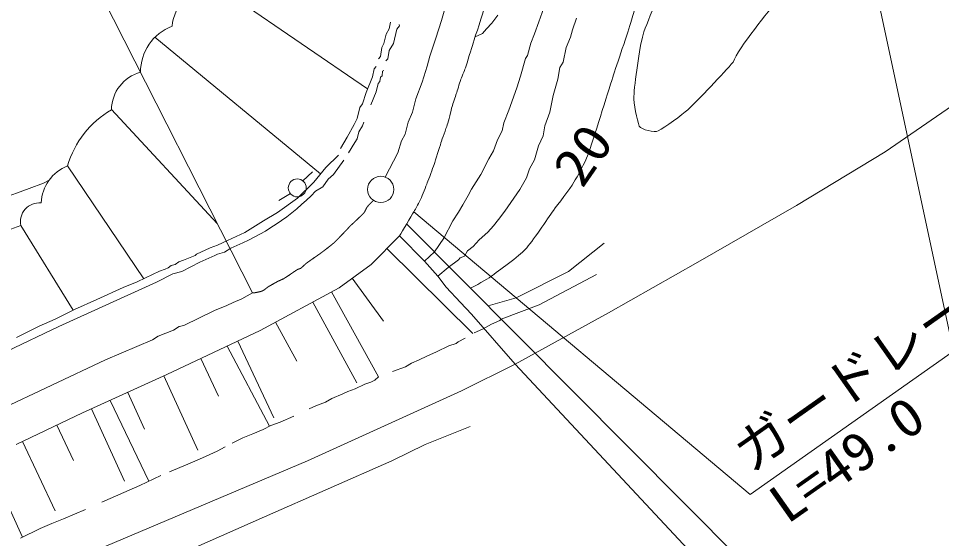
# Model space of a CAD drawing. Units: millimetres, scale not verified. Extents: x 40000 to 680000, y 20000 to 380000.
# Drawn here: x 145030 to 206381, y 262928 to 297494 of the extents above; entities that cross this region are included whole.
import ezdxf
from ezdxf.enums import TextEntityAlignment as Align

# ---------------------------------------------------------------- set-up
doc = ezdxf.new("R2010")
doc.units = ezdxf.units.MM
doc.header["$LTSCALE"] = 1000
doc.linetypes.add('CHAIN', pattern=[18.5, 12, -1.5, 3.5, -1.5])
for name, color, linetype, lineweight in [('M-BGD', 7, 'Continuous', 13), ('M-BMK', 2, 'CHAIN', 13), ('M-WORK', 1, 'Continuous', 13)]:
    doc.layers.add(name, color=color, linetype=linetype, lineweight=lineweight)
doc.styles.add('ＭＳ ゴシック', font='')
doc.styles.get('ＭＳ ゴシック').set_extended_font_data('MS Gothic')

msp = doc.modelspace()

# ---------------------------------------------------------------- linework, layer by layer
at = {"layer": 'M-BGD'}
msp.add_circle((169110, 286130), 873, dxfattribs=at)
at = {"layer": 'M-BMK'}
for points in [[(179271, 316230), (179070, 315575), (178645, 314197), (178455, 313826), (177708, 311683), (176325, 307535), (175212, 304059), (174452, 301664), (174076, 300414), (173636, 299192), (173421, 298290), (173139, 297368), (172776, 296178), (172368, 294984), (172192, 294329), (171863, 293268), (171449, 292141), (171221, 291260), (170931, 290600), (170732, 289796), (170480, 289350), (170243, 288567), (169412, 286949)], [(143033, 271149), (150817, 274806), (153944, 276145), (154324, 276383), (155324, 276787), (155715, 277014), (156013, 277096), (158063, 278080), (158873, 278415), (159308, 278607), (159877, 278860), (160588, 279248)]]:
    msp.add_lwpolyline(points, dxfattribs=at)
msp.add_open_spline([(160588, 279248), (160721, 279252), (161116, 279333), (161240, 279382), (161331, 279418), (161559, 279613), (161642, 279665), (161768, 279742), (162155, 279959), (162286, 280028), (162362, 280068), (162604, 280166), (162678, 280211), (162819, 280294), (163222, 280575), (163358, 280666), (163401, 280695), (163531, 280783), (163577, 280807), (163621, 280830), (163766, 280870), (163807, 280898), (163879, 280949), (164060, 281144), (164131, 281197), (164326, 281345), (164935, 281757), (165131, 281903), (165314, 282038), (165857, 282450), (166023, 282604), (166251, 282814), (166882, 283498), (167101, 283718), (167277, 283893), (167829, 284393), (167994, 284578), (168050, 284642), (168146, 284884), (168197, 284951), (168273, 285050), (168533, 285321), (168628, 285402)], degree=3, knots=[0, 0, 0, 0, 1, 1, 1, 2, 2, 2, 3, 3, 3, 4, 4, 4, 5, 5, 5, 6, 6, 6, 7, 7, 7, 8, 8, 8, 9, 9, 9, 10, 10, 10, 11, 11, 11, 12, 12, 12, 13, 13, 13, 14, 14, 14, 14], dxfattribs=at)
at = {"layer": 'M-WORK'}
for p, q in [((197908, 318652), (207167, 275373)), ((160588, 279248), (147107, 305811)), ((157744, 299989), (168239, 292810)), ((154099, 296242), (165110, 287166)), ((151210, 291432), (158243, 283869)), ((148295, 287698), (153356, 280196)), ((163924, 286704), (164574, 287311)), ((162329, 285385), (163103, 285852)), ((145185, 283723), (148670, 278115)), ((170830, 283845), (199921, 254587)), ((169518, 282203), (175238, 276558)), ((167209, 280222), (169290, 277364)), ((168955, 273683), (165834, 279316)), ((164601, 278647), (167513, 273281)), ((162125, 277304), (163525, 274724)), ((161719, 270390), (158897, 275708)), ((159607, 276043), (162010, 270947)), ((157156, 274887), (158334, 272388)), ((178050, 274522), (193447, 258027)), ((154703, 273734), (156949, 268800)), ((152299, 272640), (153407, 270204)), ((153695, 266731), (151132, 272109)), ((149894, 271545), (152083, 266737)), ((147589, 270467), (148697, 268122)), ((145288, 269379), (147463, 264777)), ((145297, 263029), (142896, 268278))]:
    msp.add_line(p, q, dxfattribs=at)
for points in [[(75953, 231543), (91510, 238019), (109499, 245558), (125788, 252178), (150268, 262169), (164237, 268085), (174479, 272750), (178050, 274522), (184238, 277918), (190180, 281306), (196747, 285059), (202637, 288630), (210169, 293816), (220316, 301237), (229613, 308184), (236871, 313929)], [(172021, 281361), (172676, 281993), (173308, 282893), (173904, 284042), (174274, 284626), (174574, 285116), (174924, 285724), (175138, 286148), (175758, 287119), (176289, 288158), (176601, 288694), (176865, 289418), (177178, 290021), (177285, 290548), (177616, 291406), (178159, 292881), (178390, 293669), (178723, 294833), (178870, 295038), (179076, 295856), (179328, 296473), (179621, 297267), (179944, 298207)], [(176889, 297705), (176495, 297172), (176135, 296814), (175877, 296483), (175387, 296281)], [(168952, 294805), (169082, 294976), (169178, 295574), (169320, 295821), (169478, 296458), (169662, 296814), (169766, 297256)], [(169458, 294679), (169580, 294807), (169673, 295366), (169955, 295834), (170168, 296780), (170351, 297009), (170344, 297092)], [(172903, 280370), (173593, 280943), (174271, 281460), (174395, 281575), (174682, 281701), (174884, 282051), (175251, 282329), (175641, 282774), (176223, 283300), (176593, 283720), (176926, 284142), (177350, 284691), (178353, 286129), (178803, 286892), (178990, 287500), (179322, 288097), (179587, 289034), (179903, 289682), (180017, 290356), (180341, 291276), (180577, 292379), (180883, 293465), (181015, 294227), (181225, 294595), (181426, 295567), (181711, 296248), (181853, 296747), (182115, 297522)], [(166442, 288850), (166880, 289610), (167349, 290445), (167546, 290838), (167720, 291571), (167903, 291812), (168149, 292576), (168551, 293622), (168676, 294136), (168801, 294305)], [(168444, 291752), (168802, 292610), (168948, 293167), (169059, 293298), (169088, 293593), (169200, 293685), (169234, 293986), (169321, 294025)], [(166975, 288571), (167378, 289252), (167545, 289488), (167654, 289948), (167898, 290362), (167979, 290607)], [(144903, 276292), (146417, 277049), (147468, 277511), (148750, 278156), (150245, 278806), (151990, 279607), (152916, 279988), (153472, 280251), (154405, 280709), (154772, 280825), (154986, 280924), (155183, 281076), (155456, 281132), (155696, 281321), (156007, 281428), (156770, 281747), (156863, 281827), (157770, 282256), (158266, 282430), (158918, 282747), (160085, 283275), (161327, 284043), (162242, 284588), (163587, 285558), (164651, 286616), (165468, 287595), (166299, 288417)], [(164779, 286006), (165255, 286314), (165606, 286806), (165970, 287132), (166650, 288086)], [(138532, 285688), (139096, 285497), (139921, 285260), (140708, 285137), (141467, 285005), (142367, 285151), (143281, 285357), (144164, 285614), (144898, 285888), (145731, 286197), (146696, 286553), (147081, 286746)], [(171314, 284648), (193653, 265864), (207167, 275373)], [(144881, 269187), (149293, 271272), (154896, 273822), (161095, 276745), (166344, 279593), (168466, 281138), (170346, 283042)], [(170346, 283042), (172021, 281361), (172903, 280370), (173459, 279630), (174409, 278613), (175135, 277832), (178050, 274522)], [(144271, 275378), (147704, 277019), (154201, 279957), (155291, 280515), (155892, 280685), (157075, 281286), (158087, 281741), (158267, 281838), (158722, 281969), (159152, 282237)], [(176254, 278390), (178120, 278925), (181585, 280667), (183960, 282548)], [(177122, 277516), (179644, 278456), (183445, 280478)], [(175318, 276592), (175866, 276842), (176472, 277167), (177029, 277423), (177122, 277516)], [(169899, 274030), (170746, 274339), (171151, 274576), (171670, 274803), (172182, 275048), (172815, 275347), (173641, 275728), (174120, 275899), (174251, 275998), (174709, 276250)], [(164345, 271558), (164792, 271758), (165447, 271995), (165864, 272226), (166588, 272540), (166928, 272698), (167418, 272869), (168057, 273188), (168452, 273317), (168710, 273464), (168955, 273683)], [(159225, 269271), (159948, 269621), (160606, 269894), (161301, 270181), (161807, 270434), (162423, 270663), (163323, 271064)], [(121135, 247590), (126935, 249835), (130222, 251349), (135709, 253350), (142358, 255941), (147464, 258265), (152608, 260494), (161391, 264362), (169856, 268092), (172059, 269175), (175047, 270370)], [(155071, 267367), (156290, 267876), (157266, 268281), (158228, 268745), (158775, 269015)], [(150570, 265353), (152035, 265984), (153107, 266446), (154504, 267124)], [(145158, 262963), (146467, 263586), (147252, 263925), (148031, 264240), (149482, 264866)]]:
    msp.add_lwpolyline(points, dxfattribs=at)
msp.add_circle((163561, 286232), 595, dxfattribs=at)
for centre, radius, start, end in [((158803, 296558), 3590, 107.15233, 173.33635), ((156385, 293944), 3241, 110.74546, 180.4922), ((153825, 291391), 2616, 105.09735, 179.10564), ((154431, 285912), 6391, 120.26942, 163.77852), ((149335, 285093), 2805, 111.77264, 177.21584), ((153233, 297157), 16051, 291.63892, 315.99836), ((146408, 283986), 1250, 84.1961, 192.13672), ((146440, 279225), 4669, 105.58062, 154.8407)]:
    msp.add_arc(centre, radius, start, end, dxfattribs=at)
for points, knots in [([(170346, 283042), (170545, 283359), (171127, 284323), (171314, 284648), (171411, 284816), (171686, 285330), (171768, 285506), (171864, 285715), (172121, 286355), (172203, 286569), (172297, 286812), (172566, 287547), (172650, 287794), (172748, 288080), (173017, 288946), (173113, 289233), (173194, 289474), (173457, 290190), (173531, 290433), (173604, 290670), (173781, 291394), (173850, 291633), (173901, 291805), (174077, 292316), (174131, 292488), (174188, 292665), (174344, 293202), (174406, 293378), (174465, 293546), (174677, 294036), (174734, 294205), (174846, 294531), (175143, 295523), (175248, 295851), (175405, 296344), (175893, 297817), (176042, 298312), (176201, 298836), (176623, 300423), (176787, 300945), (176877, 301234), (177219, 302077), (177312, 302365), (177456, 302809), (177830, 304158), (177969, 304604), (178057, 304887), (178355, 305723), (178444, 306005), (178562, 306376), (178877, 307500), (179001, 307869), (179097, 308154), (179448, 308986), (179545, 309270), (179653, 309587), (179922, 310552), (180021, 310871), (180116, 311183), (180414, 312113), (180515, 312423), (180619, 312742), (180946, 313697), (181046, 314018), (181140, 314317), (181367, 315234), (181484, 315525), (181653, 315944), (182259, 317159), (182472, 317558), (182627, 317848), (183145, 318689), (183323, 318965), (183470, 319194), (183930, 319871), (184099, 320085), (184231, 320251), (184678, 320706), (184824, 320860), (185017, 321063), (185590, 321676), (185794, 321867), (185979, 322042), (186555, 322549), (186769, 322687), (186996, 322833), (187737, 323163), (187983, 323275), (188289, 323414), (189211, 323830), (189528, 323944), (189702, 324007), (190261, 324078), (190429, 324157), (190558, 324217), (190838, 324581), (190976, 324620), (191590, 324792), (193477, 325148), (194114, 325189), (194595, 325220), (196050, 325097), (196516, 324974), (196899, 324872), (197977, 324330), (198287, 324083)], [0, 0, 0, 0, 1, 1, 1, 2, 2, 2, 3, 3, 3, 4, 4, 4, 5, 5, 5, 6, 6, 6, 7, 7, 7, 8, 8, 8, 9, 9, 9, 10, 10, 10, 11, 11, 11, 12, 12, 12, 13, 13, 13, 14, 14, 14, 15, 15, 15, 16, 16, 16, 17, 17, 17, 18, 18, 18, 19, 19, 19, 20, 20, 20, 21, 21, 21, 22, 22, 22, 23, 23, 23, 24, 24, 24, 25, 25, 25, 26, 26, 26, 27, 27, 27, 28, 28, 28, 29, 29, 29, 30, 30, 30, 31, 31, 31, 32, 32, 32, 33, 33, 33, 34, 34, 34, 35, 35, 35, 35]), ([(175085, 279566), (175368, 279695), (176179, 280163), (176433, 280344), (176908, 280682), (178319, 281730), (178720, 282153), (179157, 282615), (180212, 284211), (180584, 284725), (180857, 285101), (181700, 286210), (181945, 286603), (182156, 286941), (182719, 287999), (182857, 288373), (183238, 289402), (184192, 292554), (184531, 293598), (184777, 294356), (185558, 296617), (185783, 297381), (185986, 298071), (186464, 300176), (186667, 300865), (186875, 301568), (187587, 303647), (187838, 304335), (188061, 304949), (188771, 306774), (189035, 307370), (189199, 307739), (189724, 308837), (189974, 309153), (190156, 309383), (190873, 309926), (191145, 310037), (191432, 310156), (192371, 310274), (192682, 310269), (193052, 310263), (194148, 310072), (194506, 309983), (195040, 309851), (196615, 309352), (197132, 309166), (197669, 308974), (199254, 308328), (199773, 308091)], [0, 0, 0, 0, 1, 1, 1, 2, 2, 2, 3, 3, 3, 4, 4, 4, 5, 5, 5, 6, 6, 6, 7, 7, 7, 8, 8, 8, 9, 9, 9, 10, 10, 10, 11, 11, 11, 12, 12, 12, 13, 13, 13, 14, 14, 14, 15, 15, 15, 16, 16, 16, 16]), ([(186295, 290340), (186137, 290707), (185917, 291904), (185933, 292303), (185967, 293134), (186313, 295618), (186543, 296418), (186810, 297348), (188050, 299983), (188400, 300886), (188740, 301763), (189635, 304444), (189991, 305315), (190282, 306029), (191247, 308133), (191629, 308802), (191712, 308945), (192112, 309324), (192277, 309316), (192985, 309280), (195055, 308753), (195745, 308592), (196217, 308482), (197713, 308271), (198088, 307963), (198401, 307707), (198918, 306467), (198812, 306077), (198390, 304530), (196345, 300187), (195576, 298780), (194882, 298018), (192925, 295574), (192525, 294589), (191968, 293916), (190157, 292017), (189515, 291426), (189159, 291099), (187976, 290249), (187552, 290016), (187325, 289891), (186397, 290102), (186295, 290340)], [0, 0, 0, 0, 1, 1, 1, 2, 2, 2, 3, 3, 3, 4, 4, 4, 5, 5, 5, 6, 6, 6, 7, 7, 7, 8, 8, 8, 9, 9, 9, 10, 10, 10, 11, 11, 11, 12, 12, 12, 13, 13, 13, 14, 14, 14, 14])]:
    msp.add_open_spline(points, degree=3, knots=knots, dxfattribs=at)

# ---------------------------------------------------------------- texts
at = {"layer": 'M-WORK', "style": 'ＭＳ ゴシック', "width": 1.1}
msp.add_text('20', height=2566, rotation=55.345, dxfattribs=at).set_placement((183138, 285695), align=Align.BOTTOM_LEFT)
at = {"layer": 'M-WORK', "style": 'ＭＳ ゴシック'}
for s, width, p in [('ガードレール', 1.05, (203143, 272970)), ('L=49.0', 1.1, (201266, 266513))]:
    msp.add_text(s, height=2566, rotation=35.135, dxfattribs=dict(at, width=width)).set_placement(p, align=Align.BOTTOM_CENTER)

doc.saveas('drawing.dxf')
